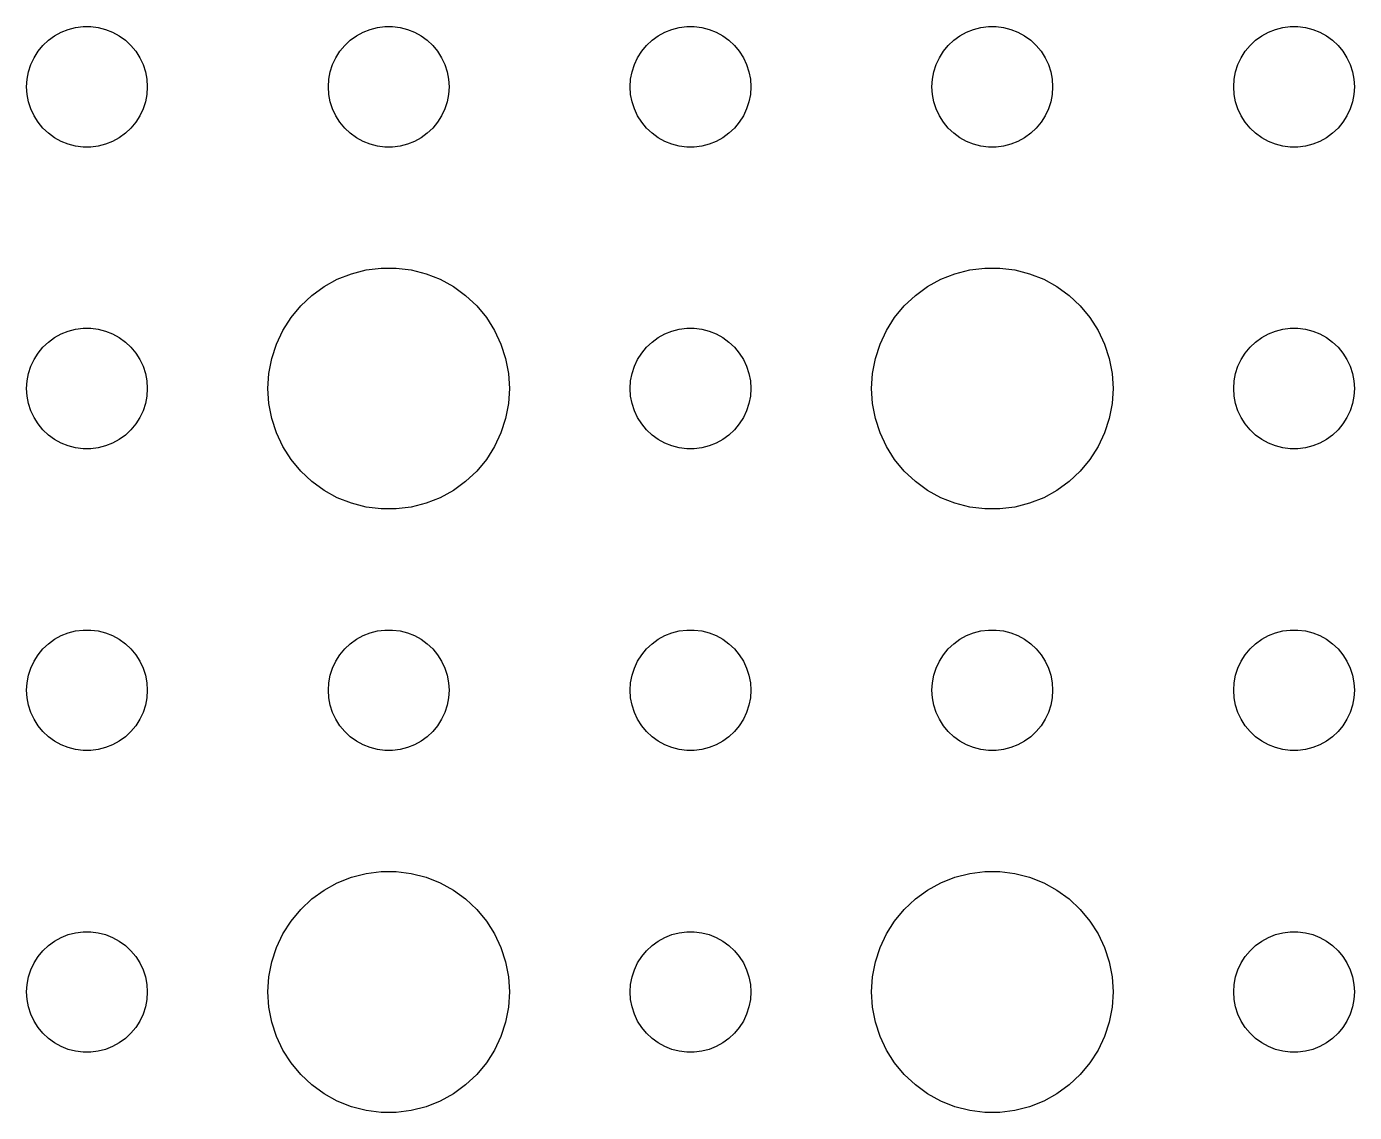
# Model space of a CAD drawing. Header units: metres. Extents: x -150 to 150, y -104 to 104.
# Drawn here: x 73.5 to 106.5, y 19.51 to 46.5 of the extents above; entities that cross this region are included whole.
import ezdxf

# ---------------------------------------------------------------- set-up
doc = ezdxf.new("R2010")
doc.units = ezdxf.units.M

msp = doc.modelspace()

# ---------------------------------------------------------------- linework, layer by layer
for p, q in [((74.0439, 46.1558), (74.1963, 46.2665)), ((74.1963, 46.2665), (74.3613, 46.3572)), ((74.3613, 46.3572), (74.5365, 46.4266)), ((74.5365, 46.4266), (74.7189, 46.4734)), ((74.7189, 46.4734), (74.9058, 46.497)), ((74.9058, 46.497), (75.0942, 46.497)), ((75.0942, 46.497), (75.2811, 46.4734)), ((75.2811, 46.4734), (75.4635, 46.4266)), ((75.4635, 46.4266), (75.6387, 46.3572)), ((75.6387, 46.3572), (75.8037, 46.2665)), ((75.8037, 46.2665), (75.9561, 46.1558)), ((81.5439, 46.1558), (81.6963, 46.2665)), ((81.6963, 46.2665), (81.8613, 46.3572)), ((81.8613, 46.3572), (82.0365, 46.4266)), ((82.0365, 46.4266), (82.2189, 46.4734)), ((82.2189, 46.4734), (82.4058, 46.497)), ((82.4058, 46.497), (82.5942, 46.497)), ((82.5942, 46.497), (82.7811, 46.4734)), ((82.7811, 46.4734), (82.9635, 46.4266)), ((82.9635, 46.4266), (83.1387, 46.3572)), ((83.1387, 46.3572), (83.3037, 46.2665)), ((83.3037, 46.2665), (83.4561, 46.1558)), ((89.0439, 46.1558), (89.1963, 46.2665)), ((89.1963, 46.2665), (89.3613, 46.3572)), ((89.3613, 46.3572), (89.5365, 46.4266)), ((89.5365, 46.4266), (89.7189, 46.4734)), ((89.7189, 46.4734), (89.9058, 46.497)), ((89.9058, 46.497), (90.0942, 46.497)), ((90.0942, 46.497), (90.2811, 46.4734)), ((90.2811, 46.4734), (90.4635, 46.4266)), ((90.4635, 46.4266), (90.6387, 46.3572)), ((90.6387, 46.3572), (90.8037, 46.2665)), ((90.8037, 46.2665), (90.9561, 46.1558)), ((96.5439, 46.1558), (96.6963, 46.2665)), ((96.6963, 46.2665), (96.8613, 46.3572)), ((96.8613, 46.3572), (97.0365, 46.4266)), ((97.0365, 46.4266), (97.2189, 46.4734)), ((97.2189, 46.4734), (97.4058, 46.497)), ((97.4058, 46.497), (97.5942, 46.497)), ((97.5942, 46.497), (97.7811, 46.4734)), ((97.7811, 46.4734), (97.9635, 46.4266)), ((97.9635, 46.4266), (98.1387, 46.3572)), ((98.1387, 46.3572), (98.3037, 46.2665)), ((98.3037, 46.2665), (98.4561, 46.1558)), ((104.044, 46.1558), (104.196, 46.2665)), ((104.196, 46.2665), (104.361, 46.3572)), ((104.361, 46.3572), (104.536, 46.4266)), ((104.536, 46.4266), (104.719, 46.4734)), ((104.719, 46.4734), (104.906, 46.497)), ((104.906, 46.497), (105.094, 46.497)), ((105.094, 46.497), (105.281, 46.4734)), ((105.281, 46.4734), (105.464, 46.4266)), ((105.464, 46.4266), (105.639, 46.3572)), ((105.639, 46.3572), (105.804, 46.2665)), ((105.804, 46.2665), (105.956, 46.1558)), ((73.6855, 45.7226), (73.7865, 45.8817)), ((73.7865, 45.8817), (73.9065, 46.0268)), ((73.9065, 46.0268), (74.0439, 46.1558)), ((75.9561, 46.1558), (76.0934, 46.0268)), ((76.0934, 46.0268), (76.2135, 45.8817)), ((76.2135, 45.8817), (76.3145, 45.7226)), ((81.1855, 45.7226), (81.2865, 45.8817)), ((81.2865, 45.8817), (81.4065, 46.0268)), ((81.4065, 46.0268), (81.5439, 46.1558)), ((83.4561, 46.1558), (83.5934, 46.0268)), ((83.5934, 46.0268), (83.7135, 45.8817)), ((83.7135, 45.8817), (83.8145, 45.7226)), ((88.6855, 45.7226), (88.7865, 45.8817)), ((88.7865, 45.8817), (88.9065, 46.0268)), ((88.9065, 46.0268), (89.0439, 46.1558)), ((90.9561, 46.1558), (91.0934, 46.0268)), ((91.0934, 46.0268), (91.2135, 45.8817)), ((91.2135, 45.8817), (91.3145, 45.7226)), ((96.1855, 45.7226), (96.2865, 45.8817)), ((96.2865, 45.8817), (96.4065, 46.0268)), ((96.4065, 46.0268), (96.5439, 46.1558)), ((98.4561, 46.1558), (98.5934, 46.0268)), ((98.5934, 46.0268), (98.7135, 45.8817)), ((98.7135, 45.8817), (98.8145, 45.7226)), ((103.686, 45.7226), (103.786, 45.8817)), ((103.786, 45.8817), (103.907, 46.0268)), ((103.907, 46.0268), (104.044, 46.1558)), ((105.956, 46.1558), (106.093, 46.0268)), ((106.093, 46.0268), (106.214, 45.8817)), ((106.214, 45.8817), (106.314, 45.7226)), ((73.5471, 45.373), (73.6053, 45.5522)), ((73.6053, 45.5522), (73.6855, 45.7226)), ((76.3145, 45.7226), (76.3947, 45.5522)), ((76.3947, 45.5522), (76.4529, 45.373)), ((81.0471, 45.373), (81.1053, 45.5522)), ((81.1053, 45.5522), (81.1855, 45.7226)), ((83.8145, 45.7226), (83.8947, 45.5522)), ((83.8947, 45.5522), (83.9529, 45.373)), ((88.5471, 45.373), (88.6053, 45.5522)), ((88.6053, 45.5522), (88.6855, 45.7226)), ((91.3145, 45.7226), (91.3947, 45.5522)), ((91.3947, 45.5522), (91.4529, 45.373)), ((96.0471, 45.373), (96.1053, 45.5522)), ((96.1053, 45.5522), (96.1855, 45.7226)), ((98.8145, 45.7226), (98.8947, 45.5522)), ((98.8947, 45.5522), (98.9529, 45.373)), ((103.547, 45.373), (103.605, 45.5522)), ((103.605, 45.5522), (103.686, 45.7226)), ((106.314, 45.7226), (106.395, 45.5522)), ((106.395, 45.5522), (106.453, 45.373)), ((73.5118, 45.188), (73.5471, 45.373)), ((76.4529, 45.373), (76.4882, 45.188)), ((81.0118, 45.188), (81.0471, 45.373)), ((83.9529, 45.373), (83.9882, 45.188)), ((88.5118, 45.188), (88.5471, 45.373)), ((91.4529, 45.373), (91.4882, 45.188)), ((96.0118, 45.188), (96.0471, 45.373)), ((98.9529, 45.373), (98.9882, 45.188)), ((103.512, 45.188), (103.547, 45.373)), ((106.453, 45.373), (106.488, 45.188)), ((73.5, 45), (73.5118, 45.188)), ((73.5118, 44.812), (73.5, 45)), ((76.4882, 45.188), (76.5, 45)), ((76.5, 45), (76.4882, 44.812)), ((81, 45), (81.0118, 45.188)), ((81.0118, 44.812), (81, 45)), ((83.9882, 45.188), (84, 45)), ((84, 45), (83.9882, 44.812)), ((88.5, 45), (88.5118, 45.188)), ((88.5118, 44.812), (88.5, 45)), ((91.4882, 45.188), (91.5, 45)), ((91.5, 45), (91.4882, 44.812)), ((96, 45), (96.0118, 45.188)), ((96.0118, 44.812), (96, 45)), ((98.9882, 45.188), (99, 45)), ((99, 45), (98.9882, 44.812)), ((103.5, 45), (103.512, 45.188)), ((103.512, 44.812), (103.5, 45)), ((106.488, 45.188), (106.5, 45)), ((106.5, 45), (106.488, 44.812)), ((73.5471, 44.627), (73.5118, 44.812)), ((73.6053, 44.4478), (73.5471, 44.627)), ((76.4529, 44.627), (76.3947, 44.4478)), ((76.4882, 44.812), (76.4529, 44.627)), ((81.0471, 44.627), (81.0118, 44.812)), ((81.1053, 44.4478), (81.0471, 44.627)), ((83.9529, 44.627), (83.8947, 44.4478)), ((83.9882, 44.812), (83.9529, 44.627)), ((88.5471, 44.627), (88.5118, 44.812)), ((88.6053, 44.4478), (88.5471, 44.627)), ((91.4529, 44.627), (91.3947, 44.4478)), ((91.4882, 44.812), (91.4529, 44.627)), ((96.0471, 44.627), (96.0118, 44.812)), ((96.1053, 44.4478), (96.0471, 44.627)), ((98.9529, 44.627), (98.8947, 44.4478)), ((98.9882, 44.812), (98.9529, 44.627)), ((103.547, 44.627), (103.512, 44.812)), ((103.605, 44.4478), (103.547, 44.627)), ((106.453, 44.627), (106.395, 44.4478)), ((106.488, 44.812), (106.453, 44.627)), ((73.6855, 44.2774), (73.6053, 44.4478)), ((73.7865, 44.1183), (73.6855, 44.2774)), ((76.3145, 44.2774), (76.2135, 44.1183)), ((76.3947, 44.4478), (76.3145, 44.2774)), ((81.1855, 44.2774), (81.1053, 44.4478)), ((81.2865, 44.1183), (81.1855, 44.2774)), ((83.8145, 44.2774), (83.7135, 44.1183)), ((83.8947, 44.4478), (83.8145, 44.2774)), ((88.6855, 44.2774), (88.6053, 44.4478)), ((88.7865, 44.1183), (88.6855, 44.2774)), ((91.3145, 44.2774), (91.2135, 44.1183)), ((91.3947, 44.4478), (91.3145, 44.2774)), ((96.1855, 44.2774), (96.1053, 44.4478)), ((96.2865, 44.1183), (96.1855, 44.2774)), ((98.8145, 44.2774), (98.7135, 44.1183)), ((98.8947, 44.4478), (98.8145, 44.2774)), ((103.686, 44.2774), (103.605, 44.4478)), ((103.786, 44.1183), (103.686, 44.2774)), ((106.314, 44.2774), (106.214, 44.1183)), ((106.395, 44.4478), (106.314, 44.2774)), ((73.9065, 43.9732), (73.7865, 44.1183)), ((74.0439, 43.8442), (73.9065, 43.9732)), ((76.0934, 43.9732), (75.9561, 43.8442)), ((76.2135, 44.1183), (76.0934, 43.9732)), ((81.4065, 43.9732), (81.2865, 44.1183)), ((81.5439, 43.8442), (81.4065, 43.9732)), ((83.5934, 43.9732), (83.4561, 43.8442)), ((83.7135, 44.1183), (83.5934, 43.9732)), ((88.9065, 43.9732), (88.7865, 44.1183)), ((89.0439, 43.8442), (88.9065, 43.9732)), ((91.0934, 43.9732), (90.9561, 43.8442)), ((91.2135, 44.1183), (91.0934, 43.9732)), ((96.4065, 43.9732), (96.2865, 44.1183)), ((96.5439, 43.8442), (96.4065, 43.9732)), ((98.5934, 43.9732), (98.4561, 43.8442)), ((98.7135, 44.1183), (98.5934, 43.9732)), ((103.907, 43.9732), (103.786, 44.1183)), ((104.044, 43.8442), (103.907, 43.9732)), ((106.093, 43.9732), (105.956, 43.8442)), ((106.214, 44.1183), (106.093, 43.9732)), ((74.1963, 43.7335), (74.0439, 43.8442)), ((74.3613, 43.6428), (74.1963, 43.7335)), ((74.5365, 43.5734), (74.3613, 43.6428)), ((74.7189, 43.5266), (74.5365, 43.5734)), ((75.4635, 43.5734), (75.2811, 43.5266)), ((75.6387, 43.6428), (75.4635, 43.5734)), ((75.8037, 43.7335), (75.6387, 43.6428)), ((75.9561, 43.8442), (75.8037, 43.7335)), ((81.6963, 43.7335), (81.5439, 43.8442)), ((81.8613, 43.6428), (81.6963, 43.7335)), ((82.0365, 43.5734), (81.8613, 43.6428)), ((82.2189, 43.5266), (82.0365, 43.5734)), ((82.9635, 43.5734), (82.7811, 43.5266)), ((83.1387, 43.6428), (82.9635, 43.5734)), ((83.3037, 43.7335), (83.1387, 43.6428)), ((83.4561, 43.8442), (83.3037, 43.7335)), ((89.1963, 43.7335), (89.0439, 43.8442)), ((89.3613, 43.6428), (89.1963, 43.7335)), ((89.5365, 43.5734), (89.3613, 43.6428)), ((89.7189, 43.5266), (89.5365, 43.5734)), ((90.4635, 43.5734), (90.2811, 43.5266)), ((90.6387, 43.6428), (90.4635, 43.5734)), ((90.8037, 43.7335), (90.6387, 43.6428)), ((90.9561, 43.8442), (90.8037, 43.7335)), ((96.6963, 43.7335), (96.5439, 43.8442)), ((96.8613, 43.6428), (96.6963, 43.7335)), ((97.0365, 43.5734), (96.8613, 43.6428)), ((97.2189, 43.5266), (97.0365, 43.5734)), ((97.9635, 43.5734), (97.7811, 43.5266)), ((98.1387, 43.6428), (97.9635, 43.5734)), ((98.3037, 43.7335), (98.1387, 43.6428)), ((98.4561, 43.8442), (98.3037, 43.7335)), ((104.196, 43.7335), (104.044, 43.8442)), ((104.361, 43.6428), (104.196, 43.7335)), ((104.536, 43.5734), (104.361, 43.6428)), ((104.719, 43.5266), (104.536, 43.5734)), ((105.464, 43.5734), (105.281, 43.5266)), ((105.639, 43.6428), (105.464, 43.5734)), ((105.804, 43.7335), (105.639, 43.6428)), ((105.956, 43.8442), (105.804, 43.7335)), ((74.9058, 43.503), (74.7189, 43.5266)), ((75.0942, 43.503), (74.9058, 43.503)), ((75.2811, 43.5266), (75.0942, 43.503)), ((82.4058, 43.503), (82.2189, 43.5266)), ((82.5942, 43.503), (82.4058, 43.503)), ((82.7811, 43.5266), (82.5942, 43.503)), ((89.9058, 43.503), (89.7189, 43.5266)), ((90.0942, 43.503), (89.9058, 43.503)), ((90.2811, 43.5266), (90.0942, 43.503)), ((97.4058, 43.503), (97.2189, 43.5266)), ((97.5942, 43.503), (97.4058, 43.503)), ((97.7811, 43.5266), (97.5942, 43.503)), ((104.906, 43.503), (104.719, 43.5266)), ((105.094, 43.503), (104.906, 43.503)), ((105.281, 43.5266), (105.094, 43.503)), ((81.2227, 40.2145), (81.573, 40.3532)), ((81.573, 40.3532), (81.9379, 40.4469)), ((81.9379, 40.4469), (82.3116, 40.4941)), ((82.3116, 40.4941), (82.6884, 40.4941)), ((82.6884, 40.4941), (83.0621, 40.4469)), ((83.0621, 40.4469), (83.427, 40.3532)), ((83.427, 40.3532), (83.7773, 40.2145)), ((96.2227, 40.2145), (96.573, 40.3532)), ((96.573, 40.3532), (96.9379, 40.4469)), ((96.9379, 40.4469), (97.3116, 40.4941)), ((97.3116, 40.4941), (97.6884, 40.4941)), ((97.6884, 40.4941), (98.0621, 40.4469)), ((98.0621, 40.4469), (98.427, 40.3532)), ((98.427, 40.3532), (98.7773, 40.2145)), ((80.5877, 39.8115), (80.8925, 40.033)), ((80.8925, 40.033), (81.2227, 40.2145)), ((83.7773, 40.2145), (84.1075, 40.033)), ((84.1075, 40.033), (84.4123, 39.8115)), ((95.5877, 39.8115), (95.8925, 40.033)), ((95.8925, 40.033), (96.2227, 40.2145)), ((98.7773, 40.2145), (99.1075, 40.033)), ((99.1075, 40.033), (99.4123, 39.8115)), ((80.3131, 39.5536), (80.5877, 39.8115)), ((84.4123, 39.8115), (84.6869, 39.5536)), ((95.3131, 39.5536), (95.5877, 39.8115)), ((99.4123, 39.8115), (99.6869, 39.5536)), ((80.073, 39.2634), (80.3131, 39.5536)), ((84.6869, 39.5536), (84.927, 39.2634)), ((95.073, 39.2634), (95.3131, 39.5536)), ((99.6869, 39.5536), (99.927, 39.2634)), ((74.5365, 38.9266), (74.7189, 38.9734)), ((74.7189, 38.9734), (74.9058, 38.997)), ((74.9058, 38.997), (75.0942, 38.997)), ((75.0942, 38.997), (75.2811, 38.9734)), ((75.2811, 38.9734), (75.4635, 38.9266)), ((79.7107, 38.6044), (79.8711, 38.9453)), ((79.8711, 38.9453), (80.073, 39.2634)), ((84.927, 39.2634), (85.1289, 38.9453)), ((85.1289, 38.9453), (85.2893, 38.6044)), ((89.5365, 38.9266), (89.7189, 38.9734)), ((89.7189, 38.9734), (89.9058, 38.997)), ((89.9058, 38.997), (90.0942, 38.997)), ((90.0942, 38.997), (90.2811, 38.9734)), ((90.2811, 38.9734), (90.4635, 38.9266)), ((94.7107, 38.6044), (94.8711, 38.9453)), ((94.8711, 38.9453), (95.073, 39.2634)), ((99.927, 39.2634), (100.129, 38.9453)), ((100.129, 38.9453), (100.289, 38.6044)), ((104.536, 38.9266), (104.719, 38.9734)), ((104.719, 38.9734), (104.906, 38.997)), ((104.906, 38.997), (105.094, 38.997)), ((105.094, 38.997), (105.281, 38.9734)), ((105.281, 38.9734), (105.464, 38.9266)), ((73.9065, 38.5268), (74.0439, 38.6558)), ((74.0439, 38.6558), (74.1963, 38.7665)), ((74.1963, 38.7665), (74.3613, 38.8572)), ((74.3613, 38.8572), (74.5365, 38.9266)), ((75.4635, 38.9266), (75.6387, 38.8572)), ((75.6387, 38.8572), (75.8037, 38.7665)), ((75.8037, 38.7665), (75.9561, 38.6558)), ((75.9561, 38.6558), (76.0934, 38.5268)), ((88.9065, 38.5268), (89.0439, 38.6558)), ((89.0439, 38.6558), (89.1963, 38.7665)), ((89.1963, 38.7665), (89.3613, 38.8572)), ((89.3613, 38.8572), (89.5365, 38.9266)), ((90.4635, 38.9266), (90.6387, 38.8572)), ((90.6387, 38.8572), (90.8037, 38.7665)), ((90.8037, 38.7665), (90.9561, 38.6558)), ((90.9561, 38.6558), (91.0934, 38.5268)), ((103.907, 38.5268), (104.044, 38.6558)), ((104.044, 38.6558), (104.196, 38.7665)), ((104.196, 38.7665), (104.361, 38.8572)), ((104.361, 38.8572), (104.536, 38.9266)), ((105.464, 38.9266), (105.639, 38.8572)), ((105.639, 38.8572), (105.804, 38.7665)), ((105.804, 38.7665), (105.956, 38.6558)), ((105.956, 38.6558), (106.093, 38.5268)), ((73.6855, 38.2226), (73.7865, 38.3817)), ((73.7865, 38.3817), (73.9065, 38.5268)), ((76.0934, 38.5268), (76.2135, 38.3817)), ((76.2135, 38.3817), (76.3145, 38.2226)), ((79.5943, 38.2461), (79.7107, 38.6044)), ((85.2893, 38.6044), (85.4057, 38.2461)), ((88.6855, 38.2226), (88.7865, 38.3817)), ((88.7865, 38.3817), (88.9065, 38.5268)), ((91.0934, 38.5268), (91.2135, 38.3817)), ((91.2135, 38.3817), (91.3145, 38.2226)), ((94.5943, 38.2461), (94.7107, 38.6044)), ((100.289, 38.6044), (100.406, 38.2461)), ((103.686, 38.2226), (103.786, 38.3817)), ((103.786, 38.3817), (103.907, 38.5268)), ((106.093, 38.5268), (106.214, 38.3817)), ((106.214, 38.3817), (106.314, 38.2226)), ((73.5471, 37.873), (73.6053, 38.0522)), ((73.6053, 38.0522), (73.6855, 38.2226)), ((76.3145, 38.2226), (76.3947, 38.0522)), ((76.3947, 38.0522), (76.4529, 37.873)), ((79.5237, 37.876), (79.5943, 38.2461)), ((85.4057, 38.2461), (85.4763, 37.876)), ((88.5471, 37.873), (88.6053, 38.0522)), ((88.6053, 38.0522), (88.6855, 38.2226)), ((91.3145, 38.2226), (91.3947, 38.0522)), ((91.3947, 38.0522), (91.4529, 37.873)), ((94.5237, 37.876), (94.5943, 38.2461)), ((100.406, 38.2461), (100.476, 37.876)), ((103.547, 37.873), (103.605, 38.0522)), ((103.605, 38.0522), (103.686, 38.2226)), ((106.314, 38.2226), (106.395, 38.0522)), ((106.395, 38.0522), (106.453, 37.873)), ((73.5, 37.5), (73.5118, 37.688)), ((73.5118, 37.688), (73.5471, 37.873)), ((76.4529, 37.873), (76.4882, 37.688)), ((76.4882, 37.688), (76.5, 37.5)), ((79.5, 37.5), (79.5237, 37.876)), ((85.4763, 37.876), (85.5, 37.5)), ((88.5, 37.5), (88.5118, 37.688)), ((88.5118, 37.688), (88.5471, 37.873)), ((91.4529, 37.873), (91.4882, 37.688)), ((91.4882, 37.688), (91.5, 37.5)), ((94.5, 37.5), (94.5237, 37.876)), ((100.476, 37.876), (100.5, 37.5)), ((103.5, 37.5), (103.512, 37.688)), ((103.512, 37.688), (103.547, 37.873)), ((106.453, 37.873), (106.488, 37.688)), ((106.488, 37.688), (106.5, 37.5)), ((73.5118, 37.312), (73.5, 37.5)), ((73.5471, 37.127), (73.5118, 37.312)), ((76.4882, 37.312), (76.4529, 37.127)), ((76.5, 37.5), (76.4882, 37.312)), ((79.5237, 37.124), (79.5, 37.5)), ((85.5, 37.5), (85.4763, 37.124)), ((88.5118, 37.312), (88.5, 37.5)), ((88.5471, 37.127), (88.5118, 37.312)), ((91.4882, 37.312), (91.4529, 37.127)), ((91.5, 37.5), (91.4882, 37.312)), ((94.5237, 37.124), (94.5, 37.5)), ((100.5, 37.5), (100.476, 37.124)), ((103.512, 37.312), (103.5, 37.5)), ((103.547, 37.127), (103.512, 37.312)), ((106.488, 37.312), (106.453, 37.127)), ((106.5, 37.5), (106.488, 37.312)), ((73.6053, 36.9478), (73.5471, 37.127)), ((76.4529, 37.127), (76.3947, 36.9478)), ((79.5943, 36.7539), (79.5237, 37.124)), ((85.4763, 37.124), (85.4057, 36.7539)), ((88.6053, 36.9478), (88.5471, 37.127)), ((91.4529, 37.127), (91.3947, 36.9478)), ((94.5943, 36.7539), (94.5237, 37.124)), ((100.476, 37.124), (100.406, 36.7539)), ((103.605, 36.9478), (103.547, 37.127)), ((106.453, 37.127), (106.395, 36.9478)), ((73.6855, 36.7774), (73.6053, 36.9478)), ((73.7865, 36.6183), (73.6855, 36.7774)), ((76.3145, 36.7774), (76.2135, 36.6183)), ((76.3947, 36.9478), (76.3145, 36.7774)), ((79.7107, 36.3956), (79.5943, 36.7539)), ((85.4057, 36.7539), (85.2893, 36.3956)), ((88.6855, 36.7774), (88.6053, 36.9478)), ((88.7865, 36.6183), (88.6855, 36.7774)), ((91.3145, 36.7774), (91.2135, 36.6183)), ((91.3947, 36.9478), (91.3145, 36.7774)), ((94.7107, 36.3956), (94.5943, 36.7539)), ((100.406, 36.7539), (100.289, 36.3956)), ((103.686, 36.7774), (103.605, 36.9478)), ((103.786, 36.6183), (103.686, 36.7774)), ((106.314, 36.7774), (106.214, 36.6183)), ((106.395, 36.9478), (106.314, 36.7774)), ((73.9065, 36.4732), (73.7865, 36.6183)), ((74.0439, 36.3442), (73.9065, 36.4732)), ((74.1963, 36.2335), (74.0439, 36.3442)), ((75.9561, 36.3442), (75.8037, 36.2335)), ((76.0934, 36.4732), (75.9561, 36.3442)), ((76.2135, 36.6183), (76.0934, 36.4732)), ((79.8711, 36.0547), (79.7107, 36.3956)), ((85.2893, 36.3956), (85.1289, 36.0547)), ((88.9065, 36.4732), (88.7865, 36.6183)), ((89.0439, 36.3442), (88.9065, 36.4732)), ((89.1963, 36.2335), (89.0439, 36.3442)), ((90.9561, 36.3442), (90.8037, 36.2335)), ((91.0934, 36.4732), (90.9561, 36.3442)), ((91.2135, 36.6183), (91.0934, 36.4732)), ((94.8711, 36.0547), (94.7107, 36.3956)), ((100.289, 36.3956), (100.129, 36.0547)), ((103.907, 36.4732), (103.786, 36.6183)), ((104.044, 36.3442), (103.907, 36.4732)), ((104.196, 36.2335), (104.044, 36.3442)), ((105.956, 36.3442), (105.804, 36.2335)), ((106.093, 36.4732), (105.956, 36.3442)), ((106.214, 36.6183), (106.093, 36.4732)), ((74.3613, 36.1428), (74.1963, 36.2335)), ((74.5365, 36.0734), (74.3613, 36.1428)), ((74.7189, 36.0266), (74.5365, 36.0734)), ((74.9058, 36.003), (74.7189, 36.0266)), ((75.0942, 36.003), (74.9058, 36.003)), ((75.2811, 36.0266), (75.0942, 36.003)), ((75.4635, 36.0734), (75.2811, 36.0266)), ((75.6387, 36.1428), (75.4635, 36.0734)), ((75.8037, 36.2335), (75.6387, 36.1428)), ((80.073, 35.7366), (79.8711, 36.0547)), ((85.1289, 36.0547), (84.927, 35.7366)), ((89.3613, 36.1428), (89.1963, 36.2335)), ((89.5365, 36.0734), (89.3613, 36.1428)), ((89.7189, 36.0266), (89.5365, 36.0734)), ((89.9058, 36.003), (89.7189, 36.0266)), ((90.0942, 36.003), (89.9058, 36.003)), ((90.2811, 36.0266), (90.0942, 36.003)), ((90.4635, 36.0734), (90.2811, 36.0266)), ((90.6387, 36.1428), (90.4635, 36.0734)), ((90.8037, 36.2335), (90.6387, 36.1428)), ((95.073, 35.7366), (94.8711, 36.0547)), ((100.129, 36.0547), (99.927, 35.7366)), ((104.361, 36.1428), (104.196, 36.2335)), ((104.536, 36.0734), (104.361, 36.1428)), ((104.719, 36.0266), (104.536, 36.0734)), ((104.906, 36.003), (104.719, 36.0266)), ((105.094, 36.003), (104.906, 36.003)), ((105.281, 36.0266), (105.094, 36.003)), ((105.464, 36.0734), (105.281, 36.0266)), ((105.639, 36.1428), (105.464, 36.0734)), ((105.804, 36.2335), (105.639, 36.1428)), ((80.3131, 35.4464), (80.073, 35.7366)), ((84.927, 35.7366), (84.6869, 35.4464)), ((95.3131, 35.4464), (95.073, 35.7366)), ((99.927, 35.7366), (99.6869, 35.4464)), ((80.5877, 35.1885), (80.3131, 35.4464)), ((84.6869, 35.4464), (84.4123, 35.1885)), ((95.5877, 35.1885), (95.3131, 35.4464)), ((99.6869, 35.4464), (99.4123, 35.1885)), ((80.8925, 34.967), (80.5877, 35.1885)), ((84.4123, 35.1885), (84.1075, 34.967)), ((95.8925, 34.967), (95.5877, 35.1885)), ((99.4123, 35.1885), (99.1075, 34.967)), ((81.2227, 34.7855), (80.8925, 34.967)), ((81.573, 34.6468), (81.2227, 34.7855)), ((83.7773, 34.7855), (83.427, 34.6468)), ((84.1075, 34.967), (83.7773, 34.7855)), ((96.2227, 34.7855), (95.8925, 34.967)), ((96.573, 34.6468), (96.2227, 34.7855)), ((98.7773, 34.7855), (98.427, 34.6468)), ((99.1075, 34.967), (98.7773, 34.7855)), ((81.9379, 34.5531), (81.573, 34.6468)), ((82.3116, 34.5059), (81.9379, 34.5531)), ((82.6884, 34.5059), (82.3116, 34.5059)), ((83.0621, 34.5531), (82.6884, 34.5059)), ((83.427, 34.6468), (83.0621, 34.5531)), ((96.9379, 34.5531), (96.573, 34.6468)), ((97.3116, 34.5059), (96.9379, 34.5531)), ((97.6884, 34.5059), (97.3116, 34.5059)), ((98.0621, 34.5531), (97.6884, 34.5059)), ((98.427, 34.6468), (98.0621, 34.5531)), ((74.1963, 31.2665), (74.3613, 31.3572)), ((74.3613, 31.3572), (74.5365, 31.4266)), ((74.5365, 31.4266), (74.7189, 31.4734)), ((74.7189, 31.4734), (74.9058, 31.497)), ((74.9058, 31.497), (75.0942, 31.497)), ((75.0942, 31.497), (75.2811, 31.4734)), ((75.2811, 31.4734), (75.4635, 31.4266)), ((75.4635, 31.4266), (75.6387, 31.3572)), ((75.6387, 31.3572), (75.8037, 31.2665)), ((81.6963, 31.2665), (81.8613, 31.3572)), ((81.8613, 31.3572), (82.0365, 31.4266)), ((82.0365, 31.4266), (82.2189, 31.4734)), ((82.2189, 31.4734), (82.4058, 31.497)), ((82.4058, 31.497), (82.5942, 31.497)), ((82.5942, 31.497), (82.7811, 31.4734)), ((82.7811, 31.4734), (82.9635, 31.4266)), ((82.9635, 31.4266), (83.1387, 31.3572)), ((83.1387, 31.3572), (83.3037, 31.2665)), ((89.1963, 31.2665), (89.3613, 31.3572)), ((89.3613, 31.3572), (89.5365, 31.4266)), ((89.5365, 31.4266), (89.7189, 31.4734)), ((89.7189, 31.4734), (89.9058, 31.497)), ((89.9058, 31.497), (90.0942, 31.497)), ((90.0942, 31.497), (90.2811, 31.4734)), ((90.2811, 31.4734), (90.4635, 31.4266)), ((90.4635, 31.4266), (90.6387, 31.3572)), ((90.6387, 31.3572), (90.8037, 31.2665)), ((96.6963, 31.2665), (96.8613, 31.3572)), ((96.8613, 31.3572), (97.0365, 31.4266)), ((97.0365, 31.4266), (97.2189, 31.4734)), ((97.2189, 31.4734), (97.4058, 31.497)), ((97.4058, 31.497), (97.5942, 31.497)), ((97.5942, 31.497), (97.7811, 31.4734)), ((97.7811, 31.4734), (97.9635, 31.4266)), ((97.9635, 31.4266), (98.1387, 31.3572)), ((98.1387, 31.3572), (98.3037, 31.2665)), ((104.196, 31.2665), (104.361, 31.3572)), ((104.361, 31.3572), (104.536, 31.4266)), ((104.536, 31.4266), (104.719, 31.4734)), ((104.719, 31.4734), (104.906, 31.497)), ((104.906, 31.497), (105.094, 31.497)), ((105.094, 31.497), (105.281, 31.4734)), ((105.281, 31.4734), (105.464, 31.4266)), ((105.464, 31.4266), (105.639, 31.3572)), ((105.639, 31.3572), (105.804, 31.2665)), ((73.7865, 30.8817), (73.9065, 31.0268)), ((73.9065, 31.0268), (74.0439, 31.1558)), ((74.0439, 31.1558), (74.1963, 31.2665)), ((75.8037, 31.2665), (75.9561, 31.1558)), ((75.9561, 31.1558), (76.0934, 31.0268)), ((76.0934, 31.0268), (76.2135, 30.8817)), ((81.2865, 30.8817), (81.4065, 31.0268)), ((81.4065, 31.0268), (81.5439, 31.1558)), ((81.5439, 31.1558), (81.6963, 31.2665)), ((83.3037, 31.2665), (83.4561, 31.1558)), ((83.4561, 31.1558), (83.5934, 31.0268)), ((83.5934, 31.0268), (83.7135, 30.8817)), ((88.7865, 30.8817), (88.9065, 31.0268)), ((88.9065, 31.0268), (89.0439, 31.1558)), ((89.0439, 31.1558), (89.1963, 31.2665)), ((90.8037, 31.2665), (90.9561, 31.1558)), ((90.9561, 31.1558), (91.0934, 31.0268)), ((91.0934, 31.0268), (91.2135, 30.8817)), ((96.2865, 30.8817), (96.4065, 31.0268)), ((96.4065, 31.0268), (96.5439, 31.1558)), ((96.5439, 31.1558), (96.6963, 31.2665)), ((98.3037, 31.2665), (98.4561, 31.1558)), ((98.4561, 31.1558), (98.5934, 31.0268)), ((98.5934, 31.0268), (98.7135, 30.8817)), ((103.786, 30.8817), (103.907, 31.0268)), ((103.907, 31.0268), (104.044, 31.1558)), ((104.044, 31.1558), (104.196, 31.2665)), ((105.804, 31.2665), (105.956, 31.1558)), ((105.956, 31.1558), (106.093, 31.0268)), ((106.093, 31.0268), (106.214, 30.8817)), ((73.6053, 30.5522), (73.6855, 30.7226)), ((73.6855, 30.7226), (73.7865, 30.8817)), ((76.2135, 30.8817), (76.3145, 30.7226)), ((76.3145, 30.7226), (76.3947, 30.5522)), ((81.1053, 30.5522), (81.1855, 30.7226)), ((81.1855, 30.7226), (81.2865, 30.8817)), ((83.7135, 30.8817), (83.8145, 30.7226)), ((83.8145, 30.7226), (83.8947, 30.5522)), ((88.6053, 30.5522), (88.6855, 30.7226)), ((88.6855, 30.7226), (88.7865, 30.8817)), ((91.2135, 30.8817), (91.3145, 30.7226)), ((91.3145, 30.7226), (91.3947, 30.5522)), ((96.1053, 30.5522), (96.1855, 30.7226)), ((96.1855, 30.7226), (96.2865, 30.8817)), ((98.7135, 30.8817), (98.8145, 30.7226)), ((98.8145, 30.7226), (98.8947, 30.5522)), ((103.605, 30.5522), (103.686, 30.7226)), ((103.686, 30.7226), (103.786, 30.8817)), ((106.214, 30.8817), (106.314, 30.7226)), ((106.314, 30.7226), (106.395, 30.5522)), ((73.5118, 30.188), (73.5471, 30.373)), ((73.5471, 30.373), (73.6053, 30.5522)), ((76.3947, 30.5522), (76.4529, 30.373)), ((76.4529, 30.373), (76.4882, 30.188)), ((81.0118, 30.188), (81.0471, 30.373)), ((81.0471, 30.373), (81.1053, 30.5522)), ((83.8947, 30.5522), (83.9529, 30.373)), ((83.9529, 30.373), (83.9882, 30.188)), ((88.5118, 30.188), (88.5471, 30.373)), ((88.5471, 30.373), (88.6053, 30.5522)), ((91.3947, 30.5522), (91.4529, 30.373)), ((91.4529, 30.373), (91.4882, 30.188)), ((96.0118, 30.188), (96.0471, 30.373)), ((96.0471, 30.373), (96.1053, 30.5522)), ((98.8947, 30.5522), (98.9529, 30.373)), ((98.9529, 30.373), (98.9882, 30.188)), ((103.512, 30.188), (103.547, 30.373)), ((103.547, 30.373), (103.605, 30.5522)), ((106.395, 30.5522), (106.453, 30.373)), ((106.453, 30.373), (106.488, 30.188)), ((73.5, 30), (73.5118, 30.188)), ((76.4882, 30.188), (76.5, 30)), ((81, 30), (81.0118, 30.188)), ((83.9882, 30.188), (84, 30)), ((88.5, 30), (88.5118, 30.188)), ((91.4882, 30.188), (91.5, 30)), ((96, 30), (96.0118, 30.188)), ((98.9882, 30.188), (99, 30)), ((103.5, 30), (103.512, 30.188)), ((106.488, 30.188), (106.5, 30)), ((73.5118, 29.812), (73.5, 30)), ((73.5471, 29.627), (73.5118, 29.812)), ((76.4882, 29.812), (76.4529, 29.627)), ((76.5, 30), (76.4882, 29.812)), ((81.0118, 29.812), (81, 30)), ((81.0471, 29.627), (81.0118, 29.812)), ((83.9882, 29.812), (83.9529, 29.627)), ((84, 30), (83.9882, 29.812)), ((88.5118, 29.812), (88.5, 30)), ((88.5471, 29.627), (88.5118, 29.812)), ((91.4882, 29.812), (91.4529, 29.627)), ((91.5, 30), (91.4882, 29.812)), ((96.0118, 29.812), (96, 30)), ((96.0471, 29.627), (96.0118, 29.812)), ((98.9882, 29.812), (98.9529, 29.627)), ((99, 30), (98.9882, 29.812)), ((103.512, 29.812), (103.5, 30)), ((103.547, 29.627), (103.512, 29.812)), ((106.488, 29.812), (106.453, 29.627)), ((106.5, 30), (106.488, 29.812)), ((73.6053, 29.4478), (73.5471, 29.627)), ((73.6855, 29.2774), (73.6053, 29.4478)), ((76.3947, 29.4478), (76.3145, 29.2774)), ((76.4529, 29.627), (76.3947, 29.4478)), ((81.1053, 29.4478), (81.0471, 29.627)), ((81.1855, 29.2774), (81.1053, 29.4478)), ((83.8947, 29.4478), (83.8145, 29.2774)), ((83.9529, 29.627), (83.8947, 29.4478)), ((88.6053, 29.4478), (88.5471, 29.627)), ((88.6855, 29.2774), (88.6053, 29.4478)), ((91.3947, 29.4478), (91.3145, 29.2774)), ((91.4529, 29.627), (91.3947, 29.4478)), ((96.1053, 29.4478), (96.0471, 29.627)), ((96.1855, 29.2774), (96.1053, 29.4478)), ((98.8947, 29.4478), (98.8145, 29.2774)), ((98.9529, 29.627), (98.8947, 29.4478)), ((103.605, 29.4478), (103.547, 29.627)), ((103.686, 29.2774), (103.605, 29.4478)), ((106.395, 29.4478), (106.314, 29.2774)), ((106.453, 29.627), (106.395, 29.4478)), ((73.7865, 29.1183), (73.6855, 29.2774)), ((73.9065, 28.9732), (73.7865, 29.1183)), ((76.2135, 29.1183), (76.0934, 28.9732)), ((76.3145, 29.2774), (76.2135, 29.1183)), ((81.2865, 29.1183), (81.1855, 29.2774)), ((81.4065, 28.9732), (81.2865, 29.1183)), ((83.7135, 29.1183), (83.5934, 28.9732)), ((83.8145, 29.2774), (83.7135, 29.1183)), ((88.7865, 29.1183), (88.6855, 29.2774)), ((88.9065, 28.9732), (88.7865, 29.1183)), ((91.2135, 29.1183), (91.0934, 28.9732)), ((91.3145, 29.2774), (91.2135, 29.1183)), ((96.2865, 29.1183), (96.1855, 29.2774)), ((96.4065, 28.9732), (96.2865, 29.1183)), ((98.7135, 29.1183), (98.5934, 28.9732)), ((98.8145, 29.2774), (98.7135, 29.1183)), ((103.786, 29.1183), (103.686, 29.2774)), ((103.907, 28.9732), (103.786, 29.1183)), ((106.214, 29.1183), (106.093, 28.9732)), ((106.314, 29.2774), (106.214, 29.1183)), ((74.0439, 28.8442), (73.9065, 28.9732)), ((74.1963, 28.7335), (74.0439, 28.8442)), ((74.3613, 28.6427), (74.1963, 28.7335)), ((75.8037, 28.7335), (75.6387, 28.6427)), ((75.9561, 28.8442), (75.8037, 28.7335)), ((76.0934, 28.9732), (75.9561, 28.8442)), ((81.5439, 28.8442), (81.4065, 28.9732)), ((81.6963, 28.7335), (81.5439, 28.8442)), ((81.8613, 28.6427), (81.6963, 28.7335)), ((83.3037, 28.7335), (83.1387, 28.6427)), ((83.4561, 28.8442), (83.3037, 28.7335)), ((83.5934, 28.9732), (83.4561, 28.8442)), ((89.0439, 28.8442), (88.9065, 28.9732)), ((89.1963, 28.7335), (89.0439, 28.8442)), ((89.3613, 28.6427), (89.1963, 28.7335)), ((90.8037, 28.7335), (90.6387, 28.6427)), ((90.9561, 28.8442), (90.8037, 28.7335)), ((91.0934, 28.9732), (90.9561, 28.8442)), ((96.5439, 28.8442), (96.4065, 28.9732)), ((96.6963, 28.7335), (96.5439, 28.8442)), ((96.8613, 28.6427), (96.6963, 28.7335)), ((98.3037, 28.7335), (98.1387, 28.6427)), ((98.4561, 28.8442), (98.3037, 28.7335)), ((98.5934, 28.9732), (98.4561, 28.8442)), ((104.044, 28.8442), (103.907, 28.9732)), ((104.196, 28.7335), (104.044, 28.8442)), ((104.361, 28.6427), (104.196, 28.7335)), ((105.804, 28.7335), (105.639, 28.6427)), ((105.956, 28.8442), (105.804, 28.7335)), ((106.093, 28.9732), (105.956, 28.8442)), ((74.5365, 28.5734), (74.3613, 28.6427)), ((74.7189, 28.5266), (74.5365, 28.5734)), ((74.9058, 28.503), (74.7189, 28.5266)), ((75.0942, 28.503), (74.9058, 28.503)), ((75.2811, 28.5266), (75.0942, 28.503)), ((75.4635, 28.5734), (75.2811, 28.5266)), ((75.6387, 28.6427), (75.4635, 28.5734)), ((82.0365, 28.5734), (81.8613, 28.6427)), ((82.2189, 28.5266), (82.0365, 28.5734)), ((82.4058, 28.503), (82.2189, 28.5266)), ((82.5942, 28.503), (82.4058, 28.503)), ((82.7811, 28.5266), (82.5942, 28.503)), ((82.9635, 28.5734), (82.7811, 28.5266)), ((83.1387, 28.6427), (82.9635, 28.5734)), ((89.5365, 28.5734), (89.3613, 28.6427)), ((89.7189, 28.5266), (89.5365, 28.5734)), ((89.9058, 28.503), (89.7189, 28.5266)), ((90.0942, 28.503), (89.9058, 28.503)), ((90.2811, 28.5266), (90.0942, 28.503)), ((90.4635, 28.5734), (90.2811, 28.5266)), ((90.6387, 28.6427), (90.4635, 28.5734)), ((97.0365, 28.5734), (96.8613, 28.6427)), ((97.2189, 28.5266), (97.0365, 28.5734)), ((97.4058, 28.503), (97.2189, 28.5266)), ((97.5942, 28.503), (97.4058, 28.503)), ((97.7811, 28.5266), (97.5942, 28.503)), ((97.9635, 28.5734), (97.7811, 28.5266)), ((98.1387, 28.6427), (97.9635, 28.5734)), ((104.536, 28.5734), (104.361, 28.6427)), ((104.719, 28.5266), (104.536, 28.5734)), ((104.906, 28.503), (104.719, 28.5266)), ((105.094, 28.503), (104.906, 28.503)), ((105.281, 28.5266), (105.094, 28.503)), ((105.464, 28.5734), (105.281, 28.5266)), ((105.639, 28.6427), (105.464, 28.5734)), ((81.573, 25.3532), (81.9379, 25.4469)), ((81.9379, 25.4469), (82.3116, 25.4941)), ((82.3116, 25.4941), (82.6884, 25.4941)), ((82.6884, 25.4941), (83.0621, 25.4469)), ((83.0621, 25.4469), (83.427, 25.3532)), ((96.573, 25.3532), (96.9379, 25.4469)), ((96.9379, 25.4469), (97.3116, 25.4941)), ((97.3116, 25.4941), (97.6884, 25.4941)), ((97.6884, 25.4941), (98.0621, 25.4469)), ((98.0621, 25.4469), (98.427, 25.3532)), ((80.8925, 25.033), (81.2227, 25.2145)), ((81.2227, 25.2145), (81.573, 25.3532)), ((83.427, 25.3532), (83.7773, 25.2145)), ((83.7773, 25.2145), (84.1075, 25.033)), ((95.8925, 25.033), (96.2227, 25.2145)), ((96.2227, 25.2145), (96.573, 25.3532)), ((98.427, 25.3532), (98.7773, 25.2145)), ((98.7773, 25.2145), (99.1075, 25.033)), ((80.3131, 24.5536), (80.5877, 24.8115)), ((80.5877, 24.8115), (80.8925, 25.033)), ((84.1075, 25.033), (84.4123, 24.8115)), ((84.4123, 24.8115), (84.6869, 24.5536)), ((95.3131, 24.5536), (95.5877, 24.8115)), ((95.5877, 24.8115), (95.8925, 25.033)), ((99.1075, 25.033), (99.4123, 24.8115)), ((99.4123, 24.8115), (99.6869, 24.5536)), ((80.073, 24.2634), (80.3131, 24.5536)), ((84.6869, 24.5536), (84.927, 24.2634)), ((95.073, 24.2634), (95.3131, 24.5536)), ((99.6869, 24.5536), (99.927, 24.2634)), ((79.8711, 23.9453), (80.073, 24.2634)), ((84.927, 24.2634), (85.1289, 23.9453)), ((94.8711, 23.9453), (95.073, 24.2634)), ((99.927, 24.2634), (100.129, 23.9453)), ((74.0439, 23.6558), (74.1963, 23.7665)), ((74.1963, 23.7665), (74.3613, 23.8572)), ((74.3613, 23.8572), (74.5365, 23.9266)), ((74.5365, 23.9266), (74.7189, 23.9734)), ((74.7189, 23.9734), (74.9058, 23.997)), ((74.9058, 23.997), (75.0942, 23.997)), ((75.0942, 23.997), (75.2811, 23.9734)), ((75.2811, 23.9734), (75.4635, 23.9266)), ((75.4635, 23.9266), (75.6387, 23.8572)), ((75.6387, 23.8572), (75.8037, 23.7665)), ((75.8037, 23.7665), (75.9561, 23.6558)), ((79.7107, 23.6044), (79.8711, 23.9453)), ((85.1289, 23.9453), (85.2893, 23.6044)), ((89.0439, 23.6558), (89.1963, 23.7665)), ((89.1963, 23.7665), (89.3613, 23.8572)), ((89.3613, 23.8572), (89.5365, 23.9266)), ((89.5365, 23.9266), (89.7189, 23.9734)), ((89.7189, 23.9734), (89.9058, 23.997)), ((89.9058, 23.997), (90.0942, 23.997)), ((90.0942, 23.997), (90.2811, 23.9734)), ((90.2811, 23.9734), (90.4635, 23.9266)), ((90.4635, 23.9266), (90.6387, 23.8572)), ((90.6387, 23.8572), (90.8037, 23.7665)), ((90.8037, 23.7665), (90.9561, 23.6558)), ((94.7107, 23.6044), (94.8711, 23.9453)), ((100.129, 23.9453), (100.289, 23.6044)), ((104.044, 23.6558), (104.196, 23.7665)), ((104.196, 23.7665), (104.361, 23.8572)), ((104.361, 23.8572), (104.536, 23.9266)), ((104.536, 23.9266), (104.719, 23.9734)), ((104.719, 23.9734), (104.906, 23.997)), ((104.906, 23.997), (105.094, 23.997)), ((105.094, 23.997), (105.281, 23.9734)), ((105.281, 23.9734), (105.464, 23.9266)), ((105.464, 23.9266), (105.639, 23.8572)), ((105.639, 23.8572), (105.804, 23.7665)), ((105.804, 23.7665), (105.956, 23.6558)), ((73.7865, 23.3817), (73.9065, 23.5268)), ((73.9065, 23.5268), (74.0439, 23.6558)), ((75.9561, 23.6558), (76.0934, 23.5268)), ((76.0934, 23.5268), (76.2135, 23.3817)), ((79.5943, 23.2461), (79.7107, 23.6044)), ((85.2893, 23.6044), (85.4057, 23.2461)), ((88.7865, 23.3817), (88.9065, 23.5268)), ((88.9065, 23.5268), (89.0439, 23.6558)), ((90.9561, 23.6558), (91.0934, 23.5268)), ((91.0934, 23.5268), (91.2135, 23.3817)), ((94.5943, 23.2461), (94.7107, 23.6044)), ((100.289, 23.6044), (100.406, 23.2461)), ((103.786, 23.3817), (103.907, 23.5268)), ((103.907, 23.5268), (104.044, 23.6558)), ((105.956, 23.6558), (106.093, 23.5268)), ((106.093, 23.5268), (106.214, 23.3817)), ((73.6053, 23.0522), (73.6855, 23.2226)), ((73.6855, 23.2226), (73.7865, 23.3817)), ((76.2135, 23.3817), (76.3145, 23.2226)), ((76.3145, 23.2226), (76.3947, 23.0522)), ((79.5237, 22.876), (79.5943, 23.2461)), ((85.4057, 23.2461), (85.4763, 22.876)), ((88.6053, 23.0522), (88.6855, 23.2226)), ((88.6855, 23.2226), (88.7865, 23.3817)), ((91.2135, 23.3817), (91.3145, 23.2226)), ((91.3145, 23.2226), (91.3947, 23.0522)), ((94.5237, 22.876), (94.5943, 23.2461)), ((100.406, 23.2461), (100.476, 22.876)), ((103.605, 23.0522), (103.686, 23.2226)), ((103.686, 23.2226), (103.786, 23.3817)), ((106.214, 23.3817), (106.314, 23.2226)), ((106.314, 23.2226), (106.395, 23.0522)), ((73.5118, 22.688), (73.5471, 22.873)), ((73.5471, 22.873), (73.6053, 23.0522)), ((76.3947, 23.0522), (76.4529, 22.873)), ((76.4529, 22.873), (76.4882, 22.688)), ((79.5, 22.5), (79.5237, 22.876)), ((85.4763, 22.876), (85.5, 22.5)), ((88.5118, 22.688), (88.5471, 22.873)), ((88.5471, 22.873), (88.6053, 23.0522)), ((91.3947, 23.0522), (91.4529, 22.873)), ((91.4529, 22.873), (91.4882, 22.688)), ((94.5, 22.5), (94.5237, 22.876)), ((100.476, 22.876), (100.5, 22.5)), ((103.512, 22.688), (103.547, 22.873)), ((103.547, 22.873), (103.605, 23.0522)), ((106.395, 23.0522), (106.453, 22.873)), ((106.453, 22.873), (106.488, 22.688)), ((73.5, 22.5), (73.5118, 22.688)), ((73.5118, 22.312), (73.5, 22.5)), ((76.4882, 22.688), (76.5, 22.5)), ((76.5, 22.5), (76.4882, 22.312)), ((79.5237, 22.124), (79.5, 22.5)), ((85.5, 22.5), (85.4763, 22.124)), ((88.5, 22.5), (88.5118, 22.688)), ((88.5118, 22.312), (88.5, 22.5)), ((91.4882, 22.688), (91.5, 22.5)), ((91.5, 22.5), (91.4882, 22.312)), ((94.5237, 22.124), (94.5, 22.5)), ((100.5, 22.5), (100.476, 22.124)), ((103.5, 22.5), (103.512, 22.688)), ((103.512, 22.312), (103.5, 22.5)), ((106.488, 22.688), (106.5, 22.5)), ((106.5, 22.5), (106.488, 22.312)), ((73.5471, 22.127), (73.5118, 22.312)), ((73.6053, 21.9478), (73.5471, 22.127)), ((76.4529, 22.127), (76.3947, 21.9478)), ((76.4882, 22.312), (76.4529, 22.127)), ((79.5943, 21.7539), (79.5237, 22.124)), ((85.4763, 22.124), (85.4057, 21.7539)), ((88.5471, 22.127), (88.5118, 22.312)), ((88.6053, 21.9478), (88.5471, 22.127)), ((91.4529, 22.127), (91.3947, 21.9478)), ((91.4882, 22.312), (91.4529, 22.127)), ((94.5943, 21.7539), (94.5237, 22.124)), ((100.476, 22.124), (100.406, 21.7539)), ((103.547, 22.127), (103.512, 22.312)), ((103.605, 21.9478), (103.547, 22.127)), ((106.453, 22.127), (106.395, 21.9478)), ((106.488, 22.312), (106.453, 22.127)), ((73.6855, 21.7774), (73.6053, 21.9478)), ((76.3947, 21.9478), (76.3145, 21.7774)), ((88.6855, 21.7774), (88.6053, 21.9478)), ((91.3947, 21.9478), (91.3145, 21.7774)), ((103.686, 21.7774), (103.605, 21.9478)), ((106.395, 21.9478), (106.314, 21.7774)), ((73.7865, 21.6183), (73.6855, 21.7774)), ((73.9065, 21.4732), (73.7865, 21.6183)), ((74.0439, 21.3442), (73.9065, 21.4732)), ((76.0934, 21.4732), (75.9561, 21.3442)), ((76.2135, 21.6183), (76.0934, 21.4732)), ((76.3145, 21.7774), (76.2135, 21.6183)), ((79.7107, 21.3956), (79.5943, 21.7539)), ((85.4057, 21.7539), (85.2893, 21.3956)), ((88.7865, 21.6183), (88.6855, 21.7774)), ((88.9065, 21.4732), (88.7865, 21.6183)), ((89.0439, 21.3442), (88.9065, 21.4732)), ((91.0934, 21.4732), (90.9561, 21.3442)), ((91.2135, 21.6183), (91.0934, 21.4732)), ((91.3145, 21.7774), (91.2135, 21.6183)), ((94.7107, 21.3956), (94.5943, 21.7539)), ((100.406, 21.7539), (100.289, 21.3956)), ((103.786, 21.6183), (103.686, 21.7774)), ((103.907, 21.4732), (103.786, 21.6183)), ((104.044, 21.3442), (103.907, 21.4732)), ((106.093, 21.4732), (105.956, 21.3442)), ((106.214, 21.6183), (106.093, 21.4732)), ((106.314, 21.7774), (106.214, 21.6183)), ((74.1963, 21.2335), (74.0439, 21.3442)), ((74.3613, 21.1427), (74.1963, 21.2335)), ((74.5365, 21.0734), (74.3613, 21.1427)), ((75.6387, 21.1427), (75.4635, 21.0734)), ((75.8037, 21.2335), (75.6387, 21.1427)), ((75.9561, 21.3442), (75.8037, 21.2335)), ((79.8711, 21.0547), (79.7107, 21.3956)), ((85.2893, 21.3956), (85.1289, 21.0547)), ((89.1963, 21.2335), (89.0439, 21.3442)), ((89.3613, 21.1427), (89.1963, 21.2335)), ((89.5365, 21.0734), (89.3613, 21.1427)), ((90.6387, 21.1427), (90.4635, 21.0734)), ((90.8037, 21.2335), (90.6387, 21.1427)), ((90.9561, 21.3442), (90.8037, 21.2335)), ((94.8711, 21.0547), (94.7107, 21.3956)), ((100.289, 21.3956), (100.129, 21.0547)), ((104.196, 21.2335), (104.044, 21.3442)), ((104.361, 21.1427), (104.196, 21.2335)), ((104.536, 21.0734), (104.361, 21.1427)), ((105.639, 21.1427), (105.464, 21.0734)), ((105.804, 21.2335), (105.639, 21.1427)), ((105.956, 21.3442), (105.804, 21.2335)), ((74.7189, 21.0266), (74.5365, 21.0734)), ((74.9058, 21.003), (74.7189, 21.0266)), ((75.0942, 21.003), (74.9058, 21.003)), ((75.2811, 21.0266), (75.0942, 21.003)), ((75.4635, 21.0734), (75.2811, 21.0266)), ((80.073, 20.7366), (79.8711, 21.0547)), ((85.1289, 21.0547), (84.927, 20.7366)), ((89.7189, 21.0266), (89.5365, 21.0734)), ((89.9058, 21.003), (89.7189, 21.0266)), ((90.0942, 21.003), (89.9058, 21.003)), ((90.2811, 21.0266), (90.0942, 21.003)), ((90.4635, 21.0734), (90.2811, 21.0266)), ((95.073, 20.7366), (94.8711, 21.0547)), ((100.129, 21.0547), (99.927, 20.7366)), ((104.719, 21.0266), (104.536, 21.0734)), ((104.906, 21.003), (104.719, 21.0266)), ((105.094, 21.003), (104.906, 21.003)), ((105.281, 21.0266), (105.094, 21.003)), ((105.464, 21.0734), (105.281, 21.0266)), ((80.3131, 20.4464), (80.073, 20.7366)), ((84.927, 20.7366), (84.6869, 20.4464)), ((95.3131, 20.4464), (95.073, 20.7366)), ((99.927, 20.7366), (99.6869, 20.4464)), ((80.5877, 20.1884), (80.3131, 20.4464)), ((80.8925, 19.967), (80.5877, 20.1884)), ((84.4123, 20.1884), (84.1075, 19.967)), ((84.6869, 20.4464), (84.4123, 20.1884)), ((95.5877, 20.1884), (95.3131, 20.4464)), ((95.8925, 19.967), (95.5877, 20.1884)), ((99.4123, 20.1884), (99.1075, 19.967)), ((99.6869, 20.4464), (99.4123, 20.1884)), ((81.2227, 19.7855), (80.8925, 19.967)), ((84.1075, 19.967), (83.7773, 19.7855)), ((96.2227, 19.7855), (95.8925, 19.967)), ((99.1075, 19.967), (98.7773, 19.7855)), ((81.573, 19.6468), (81.2227, 19.7855)), ((81.9379, 19.5531), (81.573, 19.6468)), ((82.3116, 19.5059), (81.9379, 19.5531)), ((82.6884, 19.5059), (82.3116, 19.5059)), ((83.0621, 19.5531), (82.6884, 19.5059)), ((83.427, 19.6468), (83.0621, 19.5531)), ((83.7773, 19.7855), (83.427, 19.6468)), ((96.573, 19.6468), (96.2227, 19.7855)), ((96.9379, 19.5531), (96.573, 19.6468)), ((97.3116, 19.5059), (96.9379, 19.5531)), ((97.6884, 19.5059), (97.3116, 19.5059)), ((98.0621, 19.5531), (97.6884, 19.5059)), ((98.427, 19.6468), (98.0621, 19.5531)), ((98.7773, 19.7855), (98.427, 19.6468))]:
    msp.add_line(p, q)

doc.saveas('drawing.dxf')
